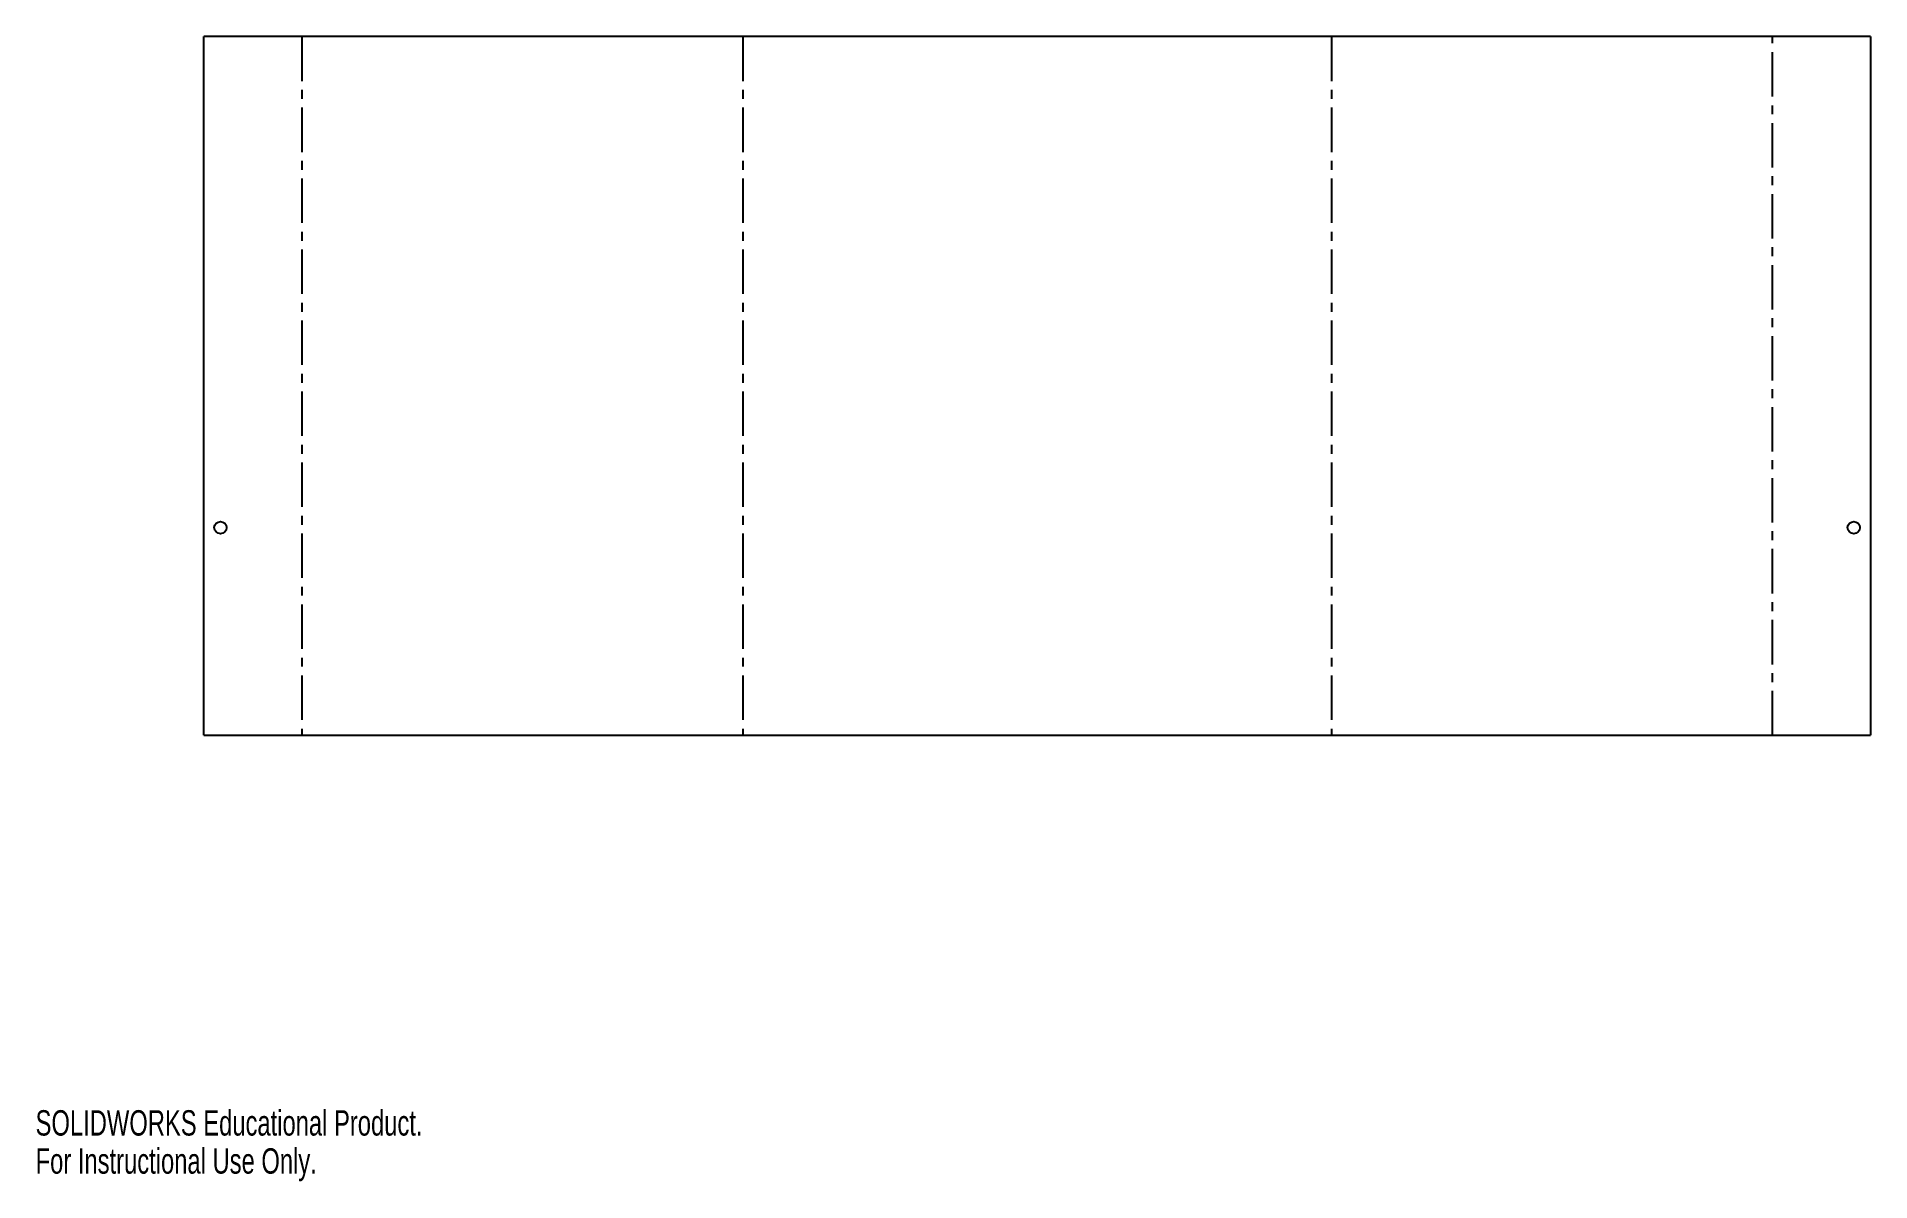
# Model space of a CAD drawing. Header units: millimetres. Extents: x 0 to 525, y 0 to 328.
import ezdxf

# ---------------------------------------------------------------- set-up
doc = ezdxf.new("R2010")
doc.units = ezdxf.units.MM
doc.linetypes.add('CENTERX2', pattern=[20.32, 12.7, -2.54, 2.54, -2.54])
doc.styles.add('SLDTEXTSTYLE0', font='TXT', dxfattribs={"width": 0.7})

msp = doc.modelspace()

# ---------------------------------------------------------------- linework, layer by layer
at = {"color": 7, "linetype": 'Continuous', "lineweight": 25}
for p, q in [((48.16, 127.58), (48.16, 327.58)), ((525.24, 327.58), (48.16, 327.58)), ((525.24, 327.58), (525.24, 127.58)), ((48.16, 127.58), (525.24, 127.58))]:
    msp.add_line(p, q, dxfattribs=at)
at = {"color": 7, "linetype": 'CENTERX2'}
for p, q in [((76.18, 327.58), (76.18, 127.58)), ((202.44, 327.58), (202.44, 127.58)), ((370.95, 327.58), (370.95, 127.58)), ((497.22, 127.58), (497.22, 327.58))]:
    msp.add_line(p, q, dxfattribs=at)
at = {"color": 7, "linetype": 'Continuous', "lineweight": 25}
for centre in [(52.91, 187.03), (520.49, 187.03)]:
    msp.add_circle(centre, 1.75, dxfattribs=at)

# ---------------------------------------------------------------- texts
at = {"color": 7, "linetype": 'Continuous', "char_height": 7.266, "attachment_point": 1, "style": 'SLDTEXTSTYLE0'}
for s, insert in [('SOLIDWORKS Educational Product.', (0, 20.27)), ('For Instructional Use Only.', (0, 9.37))]:
    msp.add_mtext(s, dxfattribs=dict(at, insert=insert))

doc.saveas('drawing.dxf')
